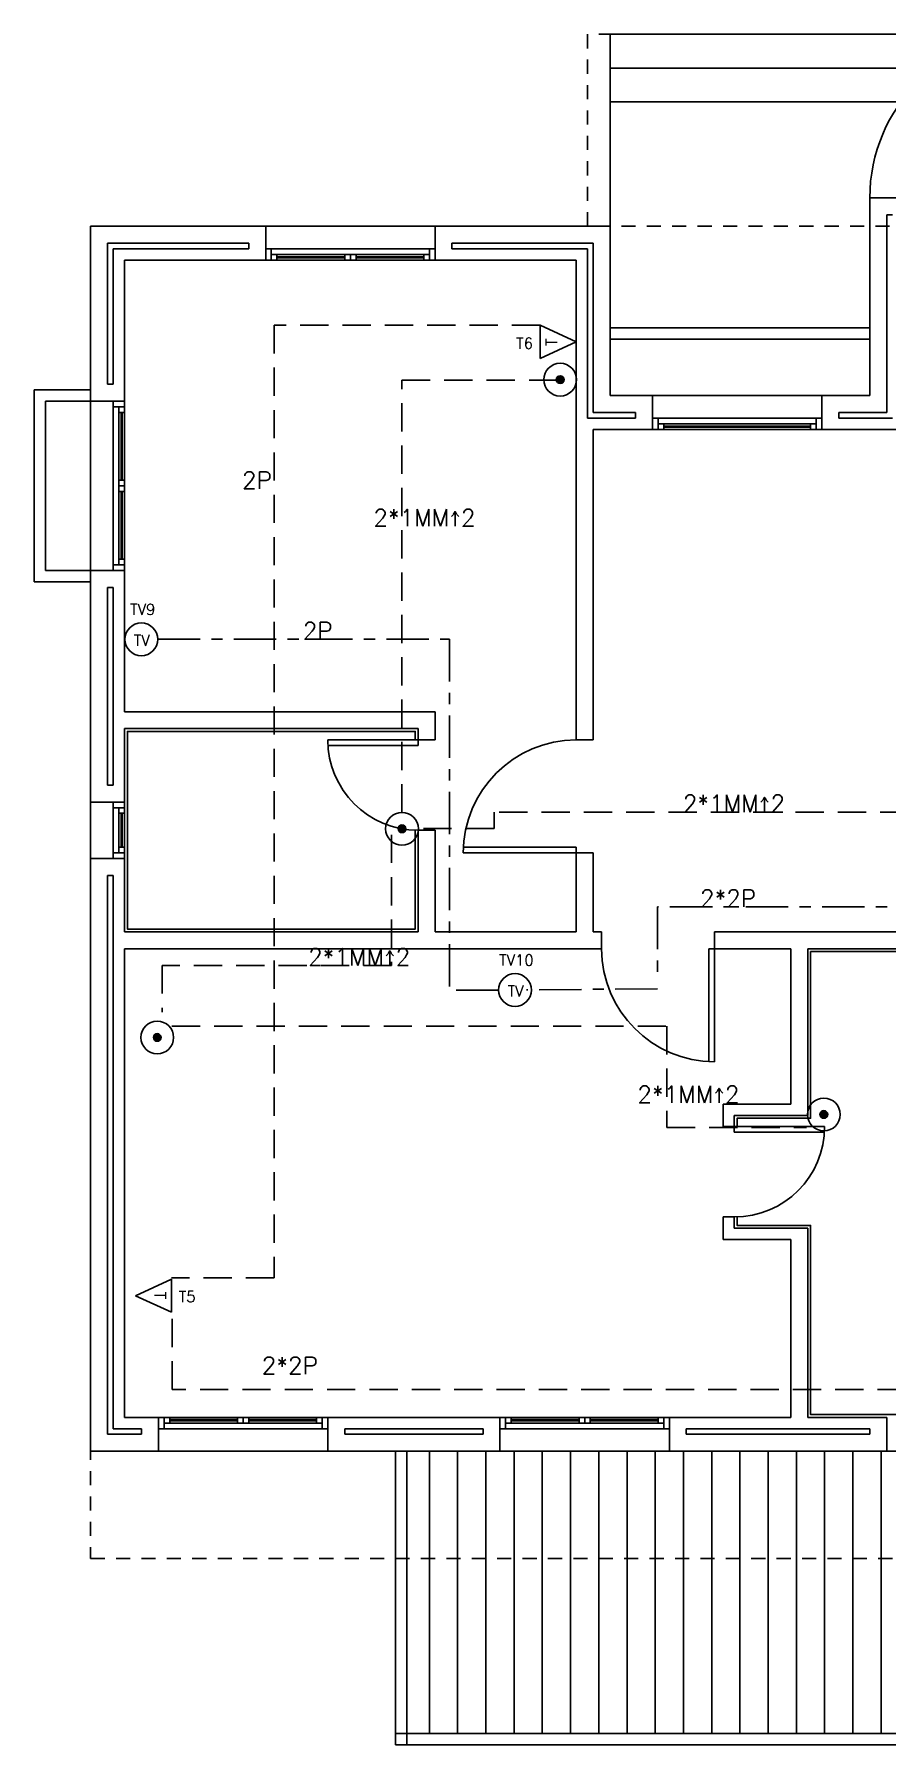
# Model space of a CAD drawing. Header units: millimetres. Extents: x -1167.6 to -1111.9, y 13007.9 to 13069.
# Drawn here: x -1152.81 to -1145.26, y 13053.82 to 13068.97 of the extents above; entities that cross this region are included whole.
import ezdxf
from ezdxf.enums import TextEntityAlignment as Align

# ---------------------------------------------------------------- set-up
doc = ezdxf.new("R2010")
doc.units = ezdxf.units.MM
doc.header["$LTSCALE"] = 0.5
for name, pattern in [('CENTER2', [1.125, 0.75, -0.125, 0.125, -0.125]), ('DASHED', [0.75, 0.5, -0.25]), ('HIDDEN', [0.375, 0.25, -0.125])]:
    doc.linetypes.add(name, pattern=pattern)
for name, color, linetype in [('1lowpower', 4, 'CONTINUOUS'), ('A-DOOR', 4, 'CONTINUOUS'), ('A-WALL', 7, 'CONTINUOUS'), ('A-WINDOW', 150, 'CONTINUOUS'), ('M-BALCONY', 6, 'CONTINUOUS'), ('M-ELEV-LOWER', 8, 'CONTINUOUS'), ('M-FB', 4, 'CONTINUOUS'), ('M-FINISHING', 251, 'CONTINUOUS'), ('M-outline-wall', 3, 'CONTINUOUS'), ('M-SANITARY', 1, 'CONTINUOUS'), ('M-TILING', 251, 'CONTINUOUS')]:
    doc.layers.add(name, color=color, linetype=linetype)
doc.layers.get('M-SANITARY').off()
doc.styles.get("Standard").update_dxf_attribs({"font": 'romans.shx', "width": 0.8})

# ---------------------------------------------------------------- blocks, each defined once
blk = doc.blocks.new('D1000')
at = {"layer": 'A-DOOR'}
for p, q in [((0, 0), (-1000, 0)), ((0, 50), (-999, 50)), ((0, 50), (0, 0))]:
    blk.add_line(p, q, dxfattribs=at)
blk.add_arc((0, 0), 1000, 90, 180, dxfattribs=at)
blk = doc.blocks.new('D800')
at = {"layer": 'A-DOOR'}
for p, q in [((0, 0), (0, 50)), ((0, 50), (798, 50)), ((0, 0), (0, 50)), ((0, 0), (800, 0))]:
    blk.add_line(p, q, dxfattribs=at)
blk.add_arc((0, 0), 800, 0, 90, dxfattribs=at)

msp = doc.modelspace()

# ---------------------------------------------------------------- linework, layer by layer
at = {"layer": '1lowpower', "linetype": 'DASHED'}
for p, q in [((-1148.331, 13066.388), (-1150.687, 13066.388)), ((-1150.687, 13066.388), (-1150.687, 13057.951)), ((-1149.555, 13062.074), (-1149.555, 13065.902)), ((-1149.555, 13065.902), (-1148.188, 13065.902)), ((-1143.569, 13062.077), (-1148.74, 13062.077)), ((-1148.74, 13062.077), (-1148.74, 13061.933)), ((-1148.74, 13061.933), (-1149.41, 13061.93)), ((-1149.647, 13061.876), (-1149.647, 13060.719)), ((-1149.647, 13060.719), (-1151.68, 13060.719)), ((-1151.68, 13060.719), (-1151.68, 13060.305)), ((-1151.592, 13060.181), (-1147.209, 13060.181)), ((-1147.209, 13060.181), (-1147.209, 13059.283)), ((-1147.209, 13059.283), (-1145.974, 13059.283)), ((-1150.687, 13057.951), (-1151.596, 13057.951)), ((-1151.59, 13056.964), (-1151.59, 13057.675)), ((-1143.593, 13056.964), (-1151.59, 13056.964))]:
    msp.add_line(p, q, dxfattribs=at)
at = {"layer": '1lowpower', "ltscale": 20}
for p, q in [((-1148.331, 13066.388), (-1148.012, 13066.241)), ((-1148.331, 13066.094), (-1148.331, 13066.388)), ((-1148.012, 13066.241), (-1148.331, 13066.094)), ((-1148.188, 13065.901), (-1148.148, 13065.941)), ((-1148.188, 13065.902), (-1148.149, 13065.941)), ((-1148.188, 13065.902), (-1148.149, 13065.941)), ((-1148.188, 13065.903), (-1148.15, 13065.941)), ((-1148.188, 13065.904), (-1148.151, 13065.941)), ((-1148.188, 13065.905), (-1148.152, 13065.941)), ((-1148.188, 13065.906), (-1148.153, 13065.941)), ((-1148.188, 13065.906), (-1148.153, 13065.941)), ((-1148.188, 13065.907), (-1148.154, 13065.941)), ((-1148.188, 13065.908), (-1148.155, 13065.941)), ((-1148.188, 13065.909), (-1148.156, 13065.941)), ((-1148.188, 13065.91), (-1148.157, 13065.941)), ((-1148.188, 13065.911), (-1148.158, 13065.941)), ((-1148.188, 13065.912), (-1148.159, 13065.941)), ((-1148.188, 13065.913), (-1148.16, 13065.941)), ((-1148.187, 13065.897), (-1148.144, 13065.94)), ((-1148.187, 13065.897), (-1148.145, 13065.94)), ((-1148.187, 13065.898), (-1148.145, 13065.94)), ((-1148.187, 13065.899), (-1148.146, 13065.94)), ((-1148.187, 13065.9), (-1148.147, 13065.94)), ((-1148.187, 13065.9), (-1148.147, 13065.94)), ((-1148.187, 13065.914), (-1148.161, 13065.94)), ((-1148.187, 13065.915), (-1148.162, 13065.94)), ((-1148.187, 13065.916), (-1148.163, 13065.94)), ((-1148.186, 13065.894), (-1148.141, 13065.939)), ((-1148.186, 13065.895), (-1148.142, 13065.939)), ((-1148.186, 13065.896), (-1148.143, 13065.939)), ((-1148.186, 13065.896), (-1148.143, 13065.939)), ((-1148.186, 13065.917), (-1148.165, 13065.939)), ((-1148.186, 13065.919), (-1148.166, 13065.939)), ((-1148.185, 13065.892), (-1148.139, 13065.938)), ((-1148.185, 13065.893), (-1148.14, 13065.938)), ((-1148.185, 13065.893), (-1148.14, 13065.938)), ((-1148.185, 13065.894), (-1148.141, 13065.938)), ((-1148.185, 13065.92), (-1148.167, 13065.938)), ((-1148.185, 13065.922), (-1148.169, 13065.938)), ((-1148.184, 13065.89), (-1148.137, 13065.937)), ((-1148.184, 13065.891), (-1148.138, 13065.937)), ((-1148.184, 13065.891), (-1148.138, 13065.937)), ((-1148.184, 13065.924), (-1148.171, 13065.937)), ((-1148.183, 13065.889), (-1148.136, 13065.936)), ((-1148.183, 13065.889), (-1148.136, 13065.936)), ((-1148.183, 13065.89), (-1148.137, 13065.936)), ((-1148.182, 13065.887), (-1148.134, 13065.935)), ((-1148.182, 13065.888), (-1148.135, 13065.935)), ((-1148.182, 13065.888), (-1148.135, 13065.935)), ((-1148.182, 13065.926), (-1148.173, 13065.935)), ((-1148.181, 13065.886), (-1148.133, 13065.934)), ((-1148.181, 13065.886), (-1148.133, 13065.934)), ((-1148.181, 13065.887), (-1148.134, 13065.934)), ((-1148.18, 13065.885), (-1148.132, 13065.933)), ((-1148.18, 13065.885), (-1148.132, 13065.933)), ((-1148.18, 13065.929), (-1148.176, 13065.933)), ((-1148.179, 13065.883), (-1148.13, 13065.932)), ((-1148.179, 13065.884), (-1148.131, 13065.932)), ((-1148.179, 13065.884), (-1148.131, 13065.932)), ((-1148.178, 13065.882), (-1148.13, 13065.931)), ((-1148.178, 13065.883), (-1148.13, 13065.931)), ((-1148.177, 13065.882), (-1148.129, 13065.93)), ((-1148.177, 13065.882), (-1148.129, 13065.93)), ((-1148.177, 13065.881), (-1148.128, 13065.929)), ((-1148.176, 13065.88), (-1148.127, 13065.929)), ((-1148.176, 13065.881), (-1148.128, 13065.929)), ((-1148.175, 13065.88), (-1148.127, 13065.928)), ((-1148.175, 13065.88), (-1148.127, 13065.928)), ((-1148.174, 13065.879), (-1148.126, 13065.927)), ((-1148.174, 13065.879), (-1148.126, 13065.927)), ((-1148.173, 13065.878), (-1148.125, 13065.926)), ((-1148.173, 13065.879), (-1148.126, 13065.926)), ((-1148.172, 13065.878), (-1148.125, 13065.925)), ((-1148.172, 13065.878), (-1148.125, 13065.925)), ((-1148.171, 13065.877), (-1148.124, 13065.924)), ((-1148.17, 13065.877), (-1148.124, 13065.923)), ((-1148.17, 13065.877), (-1148.124, 13065.923)), ((-1148.169, 13065.876), (-1148.123, 13065.922)), ((-1148.169, 13065.876), (-1148.123, 13065.922)), ((-1148.168, 13065.876), (-1148.123, 13065.921)), ((-1148.168, 13065.876), (-1148.123, 13065.921)), ((-1148.167, 13065.875), (-1148.122, 13065.92)), ((-1148.166, 13065.875), (-1148.122, 13065.919)), ((-1148.166, 13065.875), (-1148.122, 13065.919)), ((-1148.165, 13065.874), (-1148.121, 13065.918)), ((-1148.165, 13065.875), (-1148.122, 13065.918)), ((-1148.164, 13065.874), (-1148.121, 13065.917)), ((-1148.163, 13065.874), (-1148.121, 13065.916)), ((-1148.163, 13065.874), (-1148.121, 13065.916)), ((-1148.162, 13065.874), (-1148.121, 13065.915)), ((-1148.161, 13065.874), (-1148.121, 13065.914)), ((-1148.16, 13065.873), (-1148.12, 13065.913)), ((-1148.16, 13065.873), (-1148.12, 13065.913)), ((-1148.159, 13065.873), (-1148.12, 13065.912)), ((-1148.158, 13065.873), (-1148.12, 13065.911)), ((-1148.158, 13065.873), (-1148.12, 13065.91)), ((-1148.157, 13065.873), (-1148.12, 13065.91)), ((-1148.156, 13065.873), (-1148.12, 13065.909)), ((-1148.155, 13065.873), (-1148.12, 13065.908)), ((-1148.154, 13065.873), (-1148.12, 13065.907)), ((-1148.153, 13065.873), (-1148.12, 13065.906)), ((-1148.153, 13065.873), (-1148.12, 13065.906)), ((-1148.152, 13065.873), (-1148.12, 13065.905)), ((-1148.151, 13065.873), (-1148.12, 13065.904)), ((-1148.15, 13065.873), (-1148.12, 13065.903)), ((-1148.149, 13065.873), (-1148.12, 13065.902)), ((-1148.148, 13065.873), (-1148.12, 13065.901)), ((-1148.147, 13065.873), (-1148.121, 13065.9)), ((-1148.146, 13065.874), (-1148.121, 13065.899)), ((-1148.144, 13065.874), (-1148.121, 13065.897)), ((-1148.143, 13065.874), (-1148.121, 13065.896)), ((-1148.142, 13065.875), (-1148.122, 13065.895)), ((-1148.14, 13065.876), (-1148.123, 13065.893)), ((-1148.139, 13065.876), (-1148.123, 13065.892)), ((-1148.137, 13065.877), (-1148.124, 13065.89)), ((-1148.135, 13065.879), (-1148.126, 13065.888)), ((-1148.13, 13065.882), (-1148.129, 13065.883)), ((-1149.589, 13061.925), (-1149.551, 13061.963)), ((-1149.589, 13061.926), (-1149.552, 13061.963)), ((-1149.589, 13061.927), (-1149.552, 13061.963)), ((-1149.589, 13061.928), (-1149.553, 13061.963)), ((-1149.589, 13061.929), (-1149.554, 13061.963)), ((-1149.589, 13061.93), (-1149.555, 13061.963)), ((-1149.589, 13061.93), (-1149.556, 13061.963)), ((-1149.589, 13061.931), (-1149.557, 13061.963)), ((-1149.589, 13061.932), (-1149.558, 13061.963)), ((-1149.588, 13061.922), (-1149.547, 13061.963)), ((-1149.588, 13061.923), (-1149.548, 13061.963)), ((-1149.588, 13061.923), (-1149.549, 13061.963)), ((-1149.588, 13061.924), (-1149.549, 13061.963)), ((-1149.588, 13061.925), (-1149.55, 13061.963)), ((-1149.588, 13061.933), (-1149.559, 13061.963)), ((-1149.588, 13061.934), (-1149.56, 13061.963)), ((-1149.588, 13061.935), (-1149.561, 13061.963)), ((-1149.588, 13061.936), (-1149.562, 13061.963)), ((-1149.588, 13061.92), (-1149.546, 13061.962)), ((-1149.588, 13061.921), (-1149.547, 13061.962)), ((-1149.588, 13061.937), (-1149.563, 13061.962)), ((-1149.587, 13061.918), (-1149.544, 13061.962)), ((-1149.587, 13061.919), (-1149.545, 13061.962)), ((-1149.587, 13061.92), (-1149.545, 13061.962)), ((-1149.587, 13061.939), (-1149.564, 13061.962)), ((-1149.587, 13061.94), (-1149.565, 13061.962)), ((-1149.587, 13061.917), (-1149.543, 13061.961)), ((-1149.587, 13061.918), (-1149.543, 13061.961)), ((-1149.587, 13061.941), (-1149.566, 13061.961)), ((-1149.586, 13061.916), (-1149.541, 13061.961)), ((-1149.586, 13061.917), (-1149.542, 13061.961)), ((-1149.586, 13061.943), (-1149.568, 13061.961)), ((-1149.586, 13061.915), (-1149.54, 13061.96)), ((-1149.586, 13061.915), (-1149.541, 13061.96)), ((-1149.585, 13061.914), (-1149.539, 13061.96)), ((-1149.585, 13061.914), (-1149.54, 13061.96)), ((-1149.585, 13061.944), (-1149.569, 13061.96)), ((-1149.585, 13061.913), (-1149.538, 13061.959)), ((-1149.584, 13061.912), (-1149.537, 13061.959)), ((-1149.584, 13061.913), (-1149.538, 13061.959)), ((-1149.584, 13061.946), (-1149.571, 13061.959)), ((-1149.584, 13061.911), (-1149.537, 13061.958)), ((-1149.583, 13061.91), (-1149.536, 13061.958)), ((-1149.583, 13061.911), (-1149.536, 13061.958)), ((-1149.583, 13061.948), (-1149.573, 13061.958)), ((-1149.583, 13061.91), (-1149.535, 13061.957)), ((-1149.582, 13061.909), (-1149.534, 13061.957)), ((-1149.582, 13061.909), (-1149.535, 13061.957)), ((-1149.582, 13061.908), (-1149.534, 13061.956)), ((-1149.581, 13061.907), (-1149.533, 13061.956)), ((-1149.581, 13061.908), (-1149.533, 13061.956)), ((-1149.581, 13061.907), (-1149.532, 13061.955)), ((-1149.58, 13061.907), (-1149.532, 13061.955)), ((-1149.58, 13061.952), (-1149.577, 13061.955)), ((-1149.58, 13061.906), (-1149.531, 13061.954)), ((-1149.579, 13061.905), (-1149.531, 13061.954)), ((-1149.579, 13061.906), (-1149.531, 13061.954)), ((-1149.578, 13061.904), (-1149.53, 13061.953)), ((-1149.578, 13061.905), (-1149.53, 13061.953)), ((-1149.578, 13061.904), (-1149.529, 13061.952)), ((-1149.577, 13061.904), (-1149.529, 13061.952)), ((-1149.577, 13061.903), (-1149.529, 13061.951)), ((-1149.576, 13061.903), (-1149.528, 13061.951)), ((-1149.576, 13061.902), (-1149.528, 13061.95)), ((-1149.575, 13061.902), (-1149.527, 13061.95)), ((-1149.575, 13061.902), (-1149.527, 13061.949)), ((-1149.574, 13061.901), (-1149.527, 13061.949)), ((-1149.574, 13061.901), (-1149.526, 13061.948)), ((-1149.573, 13061.901), (-1149.526, 13061.948)), ((-1149.573, 13061.9), (-1149.526, 13061.947)), ((-1149.572, 13061.9), (-1149.525, 13061.947)), ((-1149.572, 13061.9), (-1149.525, 13061.946)), ((-1149.571, 13061.899), (-1149.525, 13061.946)), ((-1149.571, 13061.899), (-1149.524, 13061.945)), ((-1149.57, 13061.899), (-1149.524, 13061.945)), ((-1149.569, 13061.898), (-1149.524, 13061.944)), ((-1149.569, 13061.898), (-1149.524, 13061.943)), ((-1149.568, 13061.898), (-1149.523, 13061.943)), ((-1149.568, 13061.898), (-1149.523, 13061.942)), ((-1149.567, 13061.897), (-1149.523, 13061.942)), ((-1149.566, 13061.897), (-1149.523, 13061.941)), ((-1149.566, 13061.897), (-1149.522, 13061.94)), ((-1149.565, 13061.897), (-1149.522, 13061.94)), ((-1149.565, 13061.896), (-1149.522, 13061.939)), ((-1149.564, 13061.896), (-1149.522, 13061.938)), ((-1149.563, 13061.896), (-1149.522, 13061.938)), ((-1149.563, 13061.896), (-1149.521, 13061.937)), ((-1149.562, 13061.896), (-1149.521, 13061.936)), ((-1149.561, 13061.896), (-1149.521, 13061.936)), ((-1149.56, 13061.895), (-1149.521, 13061.935)), ((-1149.56, 13061.895), (-1149.521, 13061.934)), ((-1149.559, 13061.895), (-1149.521, 13061.934)), ((-1149.558, 13061.895), (-1149.521, 13061.933)), ((-1149.557, 13061.895), (-1149.521, 13061.932)), ((-1149.557, 13061.895), (-1149.52, 13061.931)), ((-1149.556, 13061.895), (-1149.52, 13061.93)), ((-1149.555, 13061.895), (-1149.52, 13061.93)), ((-1149.554, 13061.895), (-1149.52, 13061.929)), ((-1149.553, 13061.895), (-1149.52, 13061.928)), ((-1149.552, 13061.895), (-1149.52, 13061.927)), ((-1149.551, 13061.895), (-1149.521, 13061.926)), ((-1149.55, 13061.895), (-1149.521, 13061.925)), ((-1149.549, 13061.895), (-1149.521, 13061.924)), ((-1149.548, 13061.896), (-1149.521, 13061.923)), ((-1149.547, 13061.896), (-1149.521, 13061.922)), ((-1149.546, 13061.896), (-1149.521, 13061.921)), ((-1149.545, 13061.896), (-1149.522, 13061.92)), ((-1149.544, 13061.897), (-1149.522, 13061.918)), ((-1149.542, 13061.897), (-1149.523, 13061.917)), ((-1149.541, 13061.898), (-1149.523, 13061.916)), ((-1149.539, 13061.899), (-1149.524, 13061.914)), ((-1149.538, 13061.899), (-1149.525, 13061.912)), ((-1149.535, 13061.901), (-1149.526, 13061.91)), ((-1149.531, 13061.904), (-1149.53, 13061.906)), ((-1151.756, 13060.077), (-1151.718, 13060.115)), ((-1151.756, 13060.078), (-1151.719, 13060.115)), ((-1151.756, 13060.078), (-1151.72, 13060.115)), ((-1151.756, 13060.079), (-1151.72, 13060.115)), ((-1151.756, 13060.08), (-1151.721, 13060.115)), ((-1151.756, 13060.081), (-1151.722, 13060.115)), ((-1151.756, 13060.082), (-1151.723, 13060.115)), ((-1151.756, 13060.083), (-1151.724, 13060.115)), ((-1151.756, 13060.084), (-1151.725, 13060.115)), ((-1151.756, 13060.076), (-1151.717, 13060.114)), ((-1151.756, 13060.085), (-1151.726, 13060.114)), ((-1151.755, 13060.072), (-1151.713, 13060.114)), ((-1151.755, 13060.072), (-1151.714, 13060.114)), ((-1151.755, 13060.073), (-1151.714, 13060.114)), ((-1151.755, 13060.074), (-1151.715, 13060.114)), ((-1151.755, 13060.075), (-1151.716, 13060.114)), ((-1151.755, 13060.075), (-1151.716, 13060.114)), ((-1151.755, 13060.086), (-1151.727, 13060.114)), ((-1151.755, 13060.087), (-1151.728, 13060.114)), ((-1151.755, 13060.088), (-1151.729, 13060.114)), ((-1151.755, 13060.089), (-1151.73, 13060.114)), ((-1151.755, 13060.071), (-1151.712, 13060.113)), ((-1151.755, 13060.09), (-1151.731, 13060.113)), ((-1151.754, 13060.069), (-1151.71, 13060.113)), ((-1151.754, 13060.069), (-1151.71, 13060.113)), ((-1151.754, 13060.07), (-1151.711, 13060.113)), ((-1151.754, 13060.07), (-1151.712, 13060.113)), ((-1151.754, 13060.091), (-1151.732, 13060.113)), ((-1151.754, 13060.092), (-1151.734, 13060.113)), ((-1151.753, 13060.066), (-1151.707, 13060.112)), ((-1151.753, 13060.067), (-1151.708, 13060.112)), ((-1151.753, 13060.067), (-1151.708, 13060.112)), ((-1151.753, 13060.068), (-1151.709, 13060.112)), ((-1151.753, 13060.094), (-1151.735, 13060.112)), ((-1151.752, 13060.064), (-1151.706, 13060.111)), ((-1151.752, 13060.065), (-1151.706, 13060.111)), ((-1151.752, 13060.066), (-1151.707, 13060.111)), ((-1151.752, 13060.095), (-1151.737, 13060.111)), ((-1151.752, 13060.064), (-1151.705, 13060.11)), ((-1151.751, 13060.063), (-1151.704, 13060.11)), ((-1151.751, 13060.063), (-1151.704, 13060.11)), ((-1151.751, 13060.097), (-1151.738, 13060.11)), ((-1151.751, 13060.062), (-1151.703, 13060.109)), ((-1151.75, 13060.061), (-1151.702, 13060.109)), ((-1151.75, 13060.062), (-1151.703, 13060.109)), ((-1151.75, 13060.099), (-1151.741, 13060.109)), ((-1151.75, 13060.061), (-1151.702, 13060.108)), ((-1151.749, 13060.06), (-1151.701, 13060.108)), ((-1151.749, 13060.06), (-1151.701, 13060.108)), ((-1151.748, 13060.058), (-1151.699, 13060.107)), ((-1151.748, 13060.059), (-1151.7, 13060.107)), ((-1151.748, 13060.059), (-1151.7, 13060.107)), ((-1151.747, 13060.057), (-1151.699, 13060.106)), ((-1151.747, 13060.058), (-1151.699, 13060.106)), ((-1151.747, 13060.103), (-1151.744, 13060.106)), ((-1151.746, 13060.057), (-1151.698, 13060.105)), ((-1151.746, 13060.057), (-1151.698, 13060.105)), ((-1151.746, 13060.056), (-1151.697, 13060.104)), ((-1151.745, 13060.055), (-1151.696, 13060.104)), ((-1151.745, 13060.056), (-1151.697, 13060.104)), ((-1151.744, 13060.055), (-1151.696, 13060.103)), ((-1151.744, 13060.055), (-1151.696, 13060.103)), ((-1151.743, 13060.054), (-1151.695, 13060.102)), ((-1151.743, 13060.054), (-1151.695, 13060.102)), ((-1151.742, 13060.053), (-1151.694, 13060.101)), ((-1151.742, 13060.053), (-1151.695, 13060.101)), ((-1151.741, 13060.052), (-1151.693, 13060.1)), ((-1151.741, 13060.053), (-1151.694, 13060.1)), ((-1151.74, 13060.052), (-1151.693, 13060.099)), ((-1151.74, 13060.052), (-1151.693, 13060.099)), ((-1151.739, 13060.051), (-1151.692, 13060.098)), ((-1151.739, 13060.051), (-1151.692, 13060.098)), ((-1151.738, 13060.05), (-1151.691, 13060.097)), ((-1151.738, 13060.051), (-1151.692, 13060.097)), ((-1151.737, 13060.05), (-1151.691, 13060.096)), ((-1151.737, 13060.05), (-1151.691, 13060.095)), ((-1151.736, 13060.05), (-1151.691, 13060.095)), ((-1151.735, 13060.049), (-1151.69, 13060.094)), ((-1151.735, 13060.049), (-1151.69, 13060.094)), ((-1151.734, 13060.049), (-1151.69, 13060.093)), ((-1151.734, 13060.049), (-1151.69, 13060.092)), ((-1151.733, 13060.048), (-1151.689, 13060.092)), ((-1151.732, 13060.048), (-1151.689, 13060.091)), ((-1151.732, 13060.048), (-1151.689, 13060.091)), ((-1151.731, 13060.048), (-1151.689, 13060.09)), ((-1151.73, 13060.047), (-1151.688, 13060.089)), ((-1151.73, 13060.047), (-1151.689, 13060.089)), ((-1151.729, 13060.047), (-1151.688, 13060.088)), ((-1151.728, 13060.047), (-1151.688, 13060.087)), ((-1151.728, 13060.047), (-1151.688, 13060.086)), ((-1151.727, 13060.047), (-1151.688, 13060.086)), ((-1151.726, 13060.047), (-1151.688, 13060.085)), ((-1151.725, 13060.047), (-1151.688, 13060.084)), ((-1151.724, 13060.046), (-1151.688, 13060.083)), ((-1151.724, 13060.046), (-1151.688, 13060.083)), ((-1151.723, 13060.046), (-1151.688, 13060.082)), ((-1151.722, 13060.046), (-1151.688, 13060.081)), ((-1151.721, 13060.046), (-1151.688, 13060.08)), ((-1151.72, 13060.046), (-1151.688, 13060.079)), ((-1151.719, 13060.046), (-1151.688, 13060.078)), ((-1151.718, 13060.047), (-1151.688, 13060.077)), ((-1151.718, 13060.047), (-1151.688, 13060.076)), ((-1151.717, 13060.047), (-1151.688, 13060.075)), ((-1151.716, 13060.047), (-1151.688, 13060.074)), ((-1151.714, 13060.047), (-1151.688, 13060.073)), ((-1151.713, 13060.047), (-1151.689, 13060.072)), ((-1151.712, 13060.048), (-1151.689, 13060.071)), ((-1151.711, 13060.048), (-1151.689, 13060.07)), ((-1151.71, 13060.049), (-1151.69, 13060.068)), ((-1151.708, 13060.049), (-1151.69, 13060.067)), ((-1151.707, 13060.05), (-1151.691, 13060.065)), ((-1151.705, 13060.051), (-1151.692, 13060.064)), ((-1151.702, 13060.052), (-1151.693, 13060.061)), ((-1151.698, 13060.056), (-1151.697, 13060.057)), ((-1145.853, 13059.398), (-1145.818, 13059.434)), ((-1145.853, 13059.399), (-1145.819, 13059.434)), ((-1145.853, 13059.4), (-1145.819, 13059.434)), ((-1145.853, 13059.401), (-1145.82, 13059.434)), ((-1145.853, 13059.393), (-1145.812, 13059.433)), ((-1145.853, 13059.393), (-1145.813, 13059.433)), ((-1145.853, 13059.394), (-1145.814, 13059.433)), ((-1145.853, 13059.395), (-1145.815, 13059.433)), ((-1145.853, 13059.396), (-1145.815, 13059.433)), ((-1145.853, 13059.396), (-1145.816, 13059.433)), ((-1145.853, 13059.397), (-1145.817, 13059.433)), ((-1145.853, 13059.402), (-1145.821, 13059.433)), ((-1145.853, 13059.402), (-1145.822, 13059.433)), ((-1145.853, 13059.403), (-1145.823, 13059.433)), ((-1145.853, 13059.404), (-1145.824, 13059.433)), ((-1145.853, 13059.405), (-1145.825, 13059.433)), ((-1145.852, 13059.391), (-1145.811, 13059.433)), ((-1145.852, 13059.392), (-1145.812, 13059.433)), ((-1145.852, 13059.406), (-1145.826, 13059.433)), ((-1145.852, 13059.408), (-1145.827, 13059.433)), ((-1145.852, 13059.389), (-1145.809, 13059.432)), ((-1145.852, 13059.39), (-1145.81, 13059.432)), ((-1145.852, 13059.391), (-1145.81, 13059.432)), ((-1145.852, 13059.409), (-1145.828, 13059.432)), ((-1145.851, 13059.388), (-1145.808, 13059.432)), ((-1145.851, 13059.389), (-1145.808, 13059.432)), ((-1145.851, 13059.41), (-1145.83, 13059.432)), ((-1145.851, 13059.386), (-1145.806, 13059.431)), ((-1145.851, 13059.387), (-1145.806, 13059.431)), ((-1145.851, 13059.387), (-1145.807, 13059.431)), ((-1145.851, 13059.411), (-1145.831, 13059.431)), ((-1145.85, 13059.386), (-1145.805, 13059.431)), ((-1145.85, 13059.413), (-1145.832, 13059.431)), ((-1145.85, 13059.384), (-1145.804, 13059.43)), ((-1145.85, 13059.385), (-1145.805, 13059.43)), ((-1145.85, 13059.414), (-1145.834, 13059.43)), ((-1145.849, 13059.383), (-1145.803, 13059.43)), ((-1145.849, 13059.384), (-1145.803, 13059.43)), ((-1145.849, 13059.382), (-1145.802, 13059.429)), ((-1145.849, 13059.383), (-1145.802, 13059.429)), ((-1145.849, 13059.416), (-1145.836, 13059.429)), ((-1145.848, 13059.382), (-1145.801, 13059.429)), ((-1145.848, 13059.381), (-1145.8, 13059.428)), ((-1145.848, 13059.381), (-1145.801, 13059.428)), ((-1145.847, 13059.38), (-1145.8, 13059.428)), ((-1145.847, 13059.418), (-1145.838, 13059.428)), ((-1145.847, 13059.379), (-1145.799, 13059.427)), ((-1145.847, 13059.38), (-1145.799, 13059.427)), ((-1145.846, 13059.378), (-1145.798, 13059.426)), ((-1145.846, 13059.379), (-1145.798, 13059.426)), ((-1145.845, 13059.378), (-1145.797, 13059.426)), ((-1145.845, 13059.377), (-1145.796, 13059.425)), ((-1145.845, 13059.377), (-1145.797, 13059.425)), ((-1145.845, 13059.422), (-1145.842, 13059.425)), ((-1145.844, 13059.376), (-1145.796, 13059.425)), ((-1145.844, 13059.376), (-1145.795, 13059.424)), ((-1145.843, 13059.375), (-1145.795, 13059.424)), ((-1145.843, 13059.375), (-1145.795, 13059.423)), ((-1145.842, 13059.375), (-1145.794, 13059.423)), ((-1145.842, 13059.374), (-1145.793, 13059.422)), ((-1145.842, 13059.374), (-1145.794, 13059.422)), ((-1145.841, 13059.373), (-1145.793, 13059.421)), ((-1145.841, 13059.373), (-1145.793, 13059.421)), ((-1145.84, 13059.373), (-1145.792, 13059.421)), ((-1145.84, 13059.372), (-1145.792, 13059.42)), ((-1145.839, 13059.372), (-1145.791, 13059.42)), ((-1145.839, 13059.371), (-1145.791, 13059.419)), ((-1145.838, 13059.371), (-1145.791, 13059.419)), ((-1145.838, 13059.371), (-1145.79, 13059.418)), ((-1145.837, 13059.37), (-1145.79, 13059.418)), ((-1145.837, 13059.37), (-1145.79, 13059.417)), ((-1145.836, 13059.369), (-1145.789, 13059.416)), ((-1145.836, 13059.37), (-1145.789, 13059.416)), ((-1145.835, 13059.369), (-1145.789, 13059.415)), ((-1145.834, 13059.369), (-1145.789, 13059.415)), ((-1145.834, 13059.369), (-1145.788, 13059.414)), ((-1145.833, 13059.368), (-1145.788, 13059.414)), ((-1145.833, 13059.368), (-1145.788, 13059.413)), ((-1145.832, 13059.368), (-1145.787, 13059.412)), ((-1145.832, 13059.368), (-1145.787, 13059.412)), ((-1145.831, 13059.367), (-1145.787, 13059.411)), ((-1145.83, 13059.367), (-1145.787, 13059.411)), ((-1145.83, 13059.367), (-1145.787, 13059.41)), ((-1145.829, 13059.367), (-1145.786, 13059.409)), ((-1145.828, 13059.366), (-1145.786, 13059.409)), ((-1145.828, 13059.366), (-1145.786, 13059.408)), ((-1145.827, 13059.366), (-1145.786, 13059.407)), ((-1145.826, 13059.366), (-1145.786, 13059.407)), ((-1145.826, 13059.366), (-1145.785, 13059.406)), ((-1145.825, 13059.366), (-1145.785, 13059.405)), ((-1145.824, 13059.366), (-1145.785, 13059.404)), ((-1145.823, 13059.365), (-1145.785, 13059.404)), ((-1145.823, 13059.365), (-1145.785, 13059.403)), ((-1145.822, 13059.365), (-1145.785, 13059.402)), ((-1145.821, 13059.365), (-1145.785, 13059.401)), ((-1145.82, 13059.365), (-1145.785, 13059.401)), ((-1145.819, 13059.365), (-1145.785, 13059.4)), ((-1145.819, 13059.365), (-1145.785, 13059.399)), ((-1145.818, 13059.365), (-1145.785, 13059.398)), ((-1145.817, 13059.365), (-1145.785, 13059.397)), ((-1145.816, 13059.365), (-1145.785, 13059.396)), ((-1145.815, 13059.365), (-1145.785, 13059.395)), ((-1145.814, 13059.366), (-1145.785, 13059.394)), ((-1145.813, 13059.366), (-1145.785, 13059.393)), ((-1145.812, 13059.366), (-1145.786, 13059.392)), ((-1145.811, 13059.366), (-1145.786, 13059.391)), ((-1145.809, 13059.367), (-1145.786, 13059.39)), ((-1145.808, 13059.367), (-1145.787, 13059.389)), ((-1145.807, 13059.367), (-1145.787, 13059.387)), ((-1145.805, 13059.368), (-1145.788, 13059.386)), ((-1145.804, 13059.369), (-1145.788, 13059.384)), ((-1145.802, 13059.37), (-1145.789, 13059.382)), ((-1145.8, 13059.371), (-1145.791, 13059.38)), ((-1145.795, 13059.375), (-1145.794, 13059.376)), ((-1151.915, 13057.794), (-1151.596, 13057.941)), ((-1151.596, 13057.647), (-1151.915, 13057.794)), ((-1151.596, 13057.941), (-1151.596, 13057.647))]:
    msp.add_line(p, q, dxfattribs=at)
at = {"layer": '1lowpower', "linetype": 'CENTER2'}
for p, q in [((-1151.718, 13063.607), (-1149.135, 13063.607)), ((-1149.135, 13063.607), (-1149.135, 13060.501)), ((-1144.784, 13061.238), (-1147.291, 13061.238)), ((-1147.291, 13061.238), (-1147.291, 13060.593)), ((-1148.699, 13060.501), (-1149.135, 13060.501)), ((-1147.291, 13060.513), (-1148.451, 13060.502))]:
    msp.add_line(p, q, dxfattribs=at)
at = {"layer": '1lowpower', "ltscale": 20}
for centre, radius in [((-1148.154, 13065.907), 0.145), ((-1148.154, 13065.907), 0.0342), ((-1151.863, 13063.607), 0.145), ((-1149.555, 13061.929), 0.145), ((-1149.555, 13061.929), 0.0342), ((-1148.554, 13060.501), 0.145), ((-1151.722, 13060.081), 0.145), ((-1151.722, 13060.081), 0.0342), ((-1145.819, 13059.399), 0.145), ((-1145.819, 13059.399), 0.0342)]:
    msp.add_circle(centre, radius, dxfattribs=at)
at = {"layer": 'A-WALL'}
for p, q in [((-1145.412, 13067.516), (-1145.412, 13065.766)), ((-1145.412, 13067.516), (-1145.112, 13067.516)), ((-1145.262, 13067.366), (-1145.262, 13065.616)), ((-1145.262, 13067.366), (-1145.212, 13067.366)), ((-1150.762, 13067.266), (-1152.312, 13067.266)), ((-1152.312, 13067.266), (-1152.312, 13065.716)), ((-1150.762, 13067.266), (-1150.762, 13066.966)), ((-1147.712, 13067.266), (-1149.262, 13067.266)), ((-1149.262, 13067.266), (-1149.262, 13066.966)), ((-1147.712, 13067.266), (-1147.712, 13065.766)), ((-1150.912, 13067.116), (-1152.162, 13067.116)), ((-1152.162, 13067.116), (-1152.162, 13065.866)), ((-1150.912, 13067.066), (-1152.112, 13067.066)), ((-1152.112, 13067.066), (-1152.112, 13065.866)), ((-1150.912, 13067.116), (-1150.912, 13067.066)), ((-1147.862, 13067.116), (-1149.112, 13067.116)), ((-1149.112, 13067.116), (-1149.112, 13067.066)), ((-1147.912, 13067.066), (-1149.112, 13067.066)), ((-1147.912, 13067.066), (-1147.912, 13065.566)), ((-1147.862, 13067.116), (-1147.862, 13065.616)), ((-1150.762, 13066.966), (-1152.012, 13066.966)), ((-1152.012, 13066.966), (-1152.012, 13065.716)), ((-1148.012, 13066.966), (-1149.262, 13066.966)), ((-1148.012, 13066.966), (-1148.012, 13062.716)), ((-1152.112, 13065.866), (-1152.162, 13065.866)), ((-1152.012, 13065.716), (-1152.312, 13065.716)), ((-1147.337, 13065.766), (-1147.712, 13065.766)), ((-1147.337, 13065.766), (-1147.337, 13065.466)), ((-1145.412, 13065.766), (-1145.837, 13065.766)), ((-1145.837, 13065.766), (-1145.837, 13065.466)), ((-1147.487, 13065.566), (-1147.912, 13065.566)), ((-1147.487, 13065.616), (-1147.862, 13065.616)), ((-1147.487, 13065.616), (-1147.487, 13065.566)), ((-1145.262, 13065.616), (-1145.687, 13065.616)), ((-1145.687, 13065.616), (-1145.687, 13065.566)), ((-1145.212, 13065.566), (-1145.687, 13065.566)), ((-1147.862, 13065.466), (-1147.862, 13062.716)), ((-1147.337, 13065.466), (-1147.862, 13065.466)), ((-1145.112, 13065.466), (-1145.837, 13065.466)), ((-1152.012, 13064.216), (-1152.312, 13064.216)), ((-1152.312, 13064.216), (-1152.312, 13062.166)), ((-1152.012, 13064.216), (-1152.012, 13062.966)), ((-1152.112, 13064.066), (-1152.162, 13064.066)), ((-1152.162, 13064.066), (-1152.162, 13062.316)), ((-1152.112, 13064.066), (-1152.112, 13062.316)), ((-1152.012, 13062.966), (-1149.262, 13062.966)), ((-1149.262, 13062.966), (-1149.262, 13062.716)), ((-1152.012, 13062.816), (-1152.012, 13062.166)), ((-1152.012, 13062.816), (-1149.412, 13062.816)), ((-1149.412, 13062.816), (-1149.412, 13062.716)), ((-1149.412, 13062.716), (-1149.262, 13062.716)), ((-1147.862, 13062.716), (-1148.012, 13062.716)), ((-1152.112, 13062.316), (-1152.162, 13062.316)), ((-1152.012, 13062.166), (-1152.312, 13062.166)), ((-1149.412, 13061.916), (-1149.412, 13061.016)), ((-1149.412, 13061.916), (-1149.262, 13061.916)), ((-1149.262, 13061.916), (-1149.262, 13061.016)), ((-1152.312, 13056.416), (-1152.312, 13061.666)), ((-1152.012, 13061.666), (-1152.312, 13061.666)), ((-1152.012, 13061.666), (-1152.012, 13061.016)), ((-1148.012, 13061.716), (-1148.012, 13061.016)), ((-1147.862, 13061.716), (-1148.012, 13061.716)), ((-1147.862, 13061.716), (-1147.862, 13061.016)), ((-1152.162, 13056.566), (-1152.162, 13061.516)), ((-1152.112, 13061.516), (-1152.162, 13061.516)), ((-1152.112, 13056.616), (-1152.112, 13061.516)), ((-1149.412, 13061.016), (-1152.012, 13061.016)), ((-1148.012, 13061.016), (-1149.262, 13061.016)), ((-1147.787, 13061.016), (-1147.862, 13061.016)), ((-1147.787, 13060.866), (-1147.787, 13061.016)), ((-1146.787, 13060.866), (-1146.787, 13061.016)), ((-1143.862, 13061.016), (-1146.787, 13061.016)), ((-1152.012, 13056.716), (-1152.012, 13060.866)), ((-1147.787, 13060.866), (-1152.012, 13060.866)), ((-1146.112, 13060.866), (-1146.787, 13060.866)), ((-1146.112, 13059.491), (-1146.112, 13060.866)), ((-1145.962, 13059.391), (-1145.962, 13060.866)), ((-1144.062, 13060.866), (-1145.962, 13060.866)), ((-1146.112, 13059.491), (-1146.712, 13059.491)), ((-1146.712, 13059.291), (-1146.712, 13059.491)), ((-1145.962, 13059.391), (-1146.612, 13059.391)), ((-1146.612, 13059.291), (-1146.612, 13059.391)), ((-1146.612, 13059.291), (-1146.712, 13059.291)), ((-1146.712, 13058.291), (-1146.712, 13058.491)), ((-1146.612, 13058.491), (-1146.712, 13058.491)), ((-1146.612, 13058.391), (-1146.612, 13058.491)), ((-1146.112, 13058.291), (-1146.712, 13058.291)), ((-1145.962, 13058.391), (-1146.612, 13058.391)), ((-1146.112, 13056.716), (-1146.112, 13058.291)), ((-1145.962, 13056.716), (-1145.962, 13058.391)), ((-1151.862, 13056.616), (-1152.112, 13056.616)), ((-1151.712, 13056.716), (-1152.012, 13056.716)), ((-1151.862, 13056.566), (-1151.862, 13056.616)), ((-1151.712, 13056.416), (-1151.712, 13056.716)), ((-1148.687, 13056.716), (-1150.212, 13056.716)), ((-1150.212, 13056.416), (-1150.212, 13056.716)), ((-1148.837, 13056.616), (-1150.062, 13056.616)), ((-1150.062, 13056.566), (-1150.062, 13056.616)), ((-1148.837, 13056.566), (-1148.837, 13056.616)), ((-1148.687, 13056.416), (-1148.687, 13056.716)), ((-1146.112, 13056.716), (-1147.187, 13056.716)), ((-1147.187, 13056.416), (-1147.187, 13056.716)), ((-1145.412, 13056.616), (-1147.037, 13056.616)), ((-1147.037, 13056.566), (-1147.037, 13056.616)), ((-1145.262, 13056.716), (-1145.962, 13056.716)), ((-1145.412, 13056.616), (-1145.412, 13056.566)), ((-1145.262, 13056.716), (-1145.262, 13056.416)), ((-1151.862, 13056.566), (-1152.162, 13056.566)), ((-1148.837, 13056.566), (-1150.062, 13056.566)), ((-1145.412, 13056.566), (-1147.037, 13056.566)), ((-1151.712, 13056.416), (-1152.312, 13056.416)), ((-1148.687, 13056.416), (-1150.212, 13056.416)), ((-1145.262, 13056.416), (-1147.187, 13056.416))]:
    msp.add_line(p, q, dxfattribs=at)
at = {"layer": 'A-WINDOW'}
for p, q in [((-1150.762, 13067.266), (-1149.262, 13067.266)), ((-1149.262, 13067.066), (-1150.762, 13067.066)), ((-1150.762, 13067.066), (-1150.762, 13066.966)), ((-1150.712, 13067.066), (-1150.712, 13066.966)), ((-1149.312, 13067.066), (-1149.312, 13066.966)), ((-1149.262, 13067.066), (-1149.262, 13066.966)), ((-1149.262, 13066.966), (-1150.762, 13066.966)), ((-1149.312, 13067.016), (-1150.712, 13067.016)), ((-1150.662, 13067.016), (-1150.662, 13066.966)), ((-1150.062, 13066.996), (-1150.662, 13066.996)), ((-1150.062, 13066.986), (-1150.662, 13066.986)), ((-1150.062, 13067.016), (-1150.062, 13066.966)), ((-1150.012, 13067.016), (-1150.012, 13066.966)), ((-1149.962, 13067.016), (-1149.962, 13066.966)), ((-1149.362, 13066.996), (-1149.962, 13066.996)), ((-1149.362, 13066.986), (-1149.962, 13066.986)), ((-1149.362, 13067.016), (-1149.362, 13066.966)), ((-1152.312, 13064.216), (-1152.312, 13065.716)), ((-1152.112, 13065.716), (-1152.112, 13064.216)), ((-1152.112, 13065.716), (-1152.012, 13065.716)), ((-1152.012, 13065.716), (-1152.012, 13064.216)), ((-1147.337, 13065.766), (-1145.837, 13065.766)), ((-1152.112, 13065.666), (-1152.012, 13065.666)), ((-1152.062, 13065.666), (-1152.062, 13064.266)), ((-1152.062, 13065.616), (-1152.012, 13065.616)), ((-1152.042, 13065.616), (-1152.042, 13065.016)), ((-1152.032, 13065.616), (-1152.032, 13065.016)), ((-1145.837, 13065.566), (-1147.337, 13065.566)), ((-1147.337, 13065.566), (-1147.337, 13065.466)), ((-1147.287, 13065.566), (-1147.287, 13065.466)), ((-1145.887, 13065.566), (-1145.887, 13065.466)), ((-1145.837, 13065.566), (-1145.837, 13065.466)), ((-1145.837, 13065.466), (-1147.337, 13065.466)), ((-1145.887, 13065.516), (-1147.287, 13065.516)), ((-1147.237, 13065.516), (-1147.237, 13065.466)), ((-1145.937, 13065.496), (-1147.237, 13065.496)), ((-1145.937, 13065.486), (-1147.237, 13065.486)), ((-1145.937, 13065.516), (-1145.937, 13065.466)), ((-1152.062, 13065.016), (-1152.012, 13065.016)), ((-1152.062, 13064.966), (-1152.012, 13064.966)), ((-1152.062, 13064.916), (-1152.012, 13064.916)), ((-1152.042, 13064.916), (-1152.042, 13064.316)), ((-1152.032, 13064.916), (-1152.032, 13064.316)), ((-1152.062, 13064.316), (-1152.012, 13064.316)), ((-1152.112, 13064.266), (-1152.012, 13064.266)), ((-1152.112, 13064.216), (-1152.012, 13064.216)), ((-1152.312, 13061.666), (-1152.312, 13062.166)), ((-1152.112, 13062.166), (-1152.112, 13061.666)), ((-1152.112, 13062.166), (-1152.012, 13062.166)), ((-1152.112, 13062.116), (-1152.012, 13062.116)), ((-1152.062, 13062.116), (-1152.062, 13061.716)), ((-1152.062, 13062.066), (-1152.012, 13062.066)), ((-1152.042, 13062.066), (-1152.042, 13061.766)), ((-1152.032, 13062.066), (-1152.032, 13061.766)), ((-1152.012, 13062.166), (-1152.012, 13061.666)), ((-1152.062, 13061.766), (-1152.012, 13061.766)), ((-1152.112, 13061.716), (-1152.012, 13061.716)), ((-1152.112, 13061.666), (-1152.012, 13061.666)), ((-1151.712, 13056.716), (-1150.212, 13056.716)), ((-1151.712, 13056.616), (-1151.712, 13056.716)), ((-1151.712, 13056.616), (-1150.212, 13056.616)), ((-1151.662, 13056.616), (-1151.662, 13056.716)), ((-1151.662, 13056.666), (-1150.262, 13056.666)), ((-1151.612, 13056.666), (-1151.612, 13056.716)), ((-1151.612, 13056.696), (-1151.012, 13056.696)), ((-1151.612, 13056.686), (-1151.012, 13056.686)), ((-1151.012, 13056.666), (-1151.012, 13056.716)), ((-1150.962, 13056.666), (-1150.962, 13056.716)), ((-1150.912, 13056.666), (-1150.912, 13056.716)), ((-1150.912, 13056.696), (-1150.312, 13056.696)), ((-1150.912, 13056.686), (-1150.312, 13056.686)), ((-1150.312, 13056.666), (-1150.312, 13056.716)), ((-1150.262, 13056.616), (-1150.262, 13056.716)), ((-1150.212, 13056.616), (-1150.212, 13056.716)), ((-1148.687, 13056.716), (-1147.187, 13056.716)), ((-1148.687, 13056.616), (-1148.687, 13056.716)), ((-1148.687, 13056.616), (-1147.187, 13056.616)), ((-1148.637, 13056.616), (-1148.637, 13056.716)), ((-1148.637, 13056.666), (-1147.237, 13056.666)), ((-1148.587, 13056.666), (-1148.587, 13056.716)), ((-1148.587, 13056.696), (-1147.987, 13056.696)), ((-1148.587, 13056.686), (-1147.987, 13056.686)), ((-1147.987, 13056.666), (-1147.987, 13056.716)), ((-1147.937, 13056.666), (-1147.937, 13056.716)), ((-1147.887, 13056.666), (-1147.887, 13056.716)), ((-1147.887, 13056.696), (-1147.287, 13056.696)), ((-1147.887, 13056.686), (-1147.287, 13056.686)), ((-1147.287, 13056.666), (-1147.287, 13056.716)), ((-1147.237, 13056.616), (-1147.237, 13056.716)), ((-1147.187, 13056.616), (-1147.187, 13056.716)), ((-1150.212, 13056.416), (-1151.712, 13056.416)), ((-1147.187, 13056.416), (-1148.687, 13056.416))]:
    msp.add_line(p, q, dxfattribs=at)
msp.add_arc((-1143.962, 13067.516), 1.45, 0.0011, 179.9991, dxfattribs=at)
at = {"layer": 'M-BALCONY'}
for p, q in [((-1149.612, 13053.816), (-1149.612, 13056.416)), ((-1149.512, 13053.816), (-1149.512, 13056.416)), ((-1144.212, 13053.916), (-1149.612, 13053.916)), ((-1144.212, 13053.816), (-1149.612, 13053.816))]:
    msp.add_line(p, q, dxfattribs=at)
msp.add_lwpolyline([(-1144.212, 13053.816), (-1149.612, 13053.816), (-1149.612, 13056.416), (-1144.212, 13056.416)], close=True, dxfattribs=at)
at = {"layer": 'M-ELEV-LOWER'}
for p, q in [((-1143.962, 13068.966), (-1147.712, 13068.966)), ((-1147.712, 13067.266), (-1147.712, 13068.966)), ((-1144.845, 13068.666), (-1147.712, 13068.666)), ((-1145.136, 13068.366), (-1147.712, 13068.366))]:
    msp.add_line(p, q, dxfattribs=at)
at = {"layer": 'M-FB'}
for p, q in [((-1145.412, 13066.366), (-1147.712, 13066.366)), ((-1145.412, 13066.266), (-1147.712, 13066.266)), ((-1152.812, 13065.816), (-1152.812, 13064.116)), ((-1152.312, 13065.816), (-1152.812, 13065.816)), ((-1152.712, 13065.716), (-1152.712, 13064.216)), ((-1152.312, 13065.716), (-1152.712, 13065.716)), ((-1152.312, 13064.216), (-1152.712, 13064.216)), ((-1152.312, 13064.116), (-1152.812, 13064.116))]:
    msp.add_line(p, q, dxfattribs=at)
at = {"layer": 'M-FINISHING'}
for points in [[(-1149.437, 13061.916), (-1149.437, 13061.041), (-1151.987, 13061.041), (-1151.987, 13062.791), (-1149.437, 13062.791), (-1149.437, 13062.716)], [(-1146.587, 13058.491), (-1146.587, 13058.416), (-1145.937, 13058.416), (-1145.937, 13056.741), (-1144.087, 13056.741), (-1144.087, 13060.841), (-1145.937, 13060.841), (-1145.937, 13059.366), (-1146.587, 13059.366), (-1146.587, 13059.291)]]:
    msp.add_lwpolyline(points, dxfattribs=at)
at = {"layer": 'M-outline-wall', "linetype": 'HIDDEN'}
for points in [[(-1142.512, 13067.266), (-1142.512, 13068.966), (-1147.912, 13068.966), (-1147.912, 13067.266)], [(-1144.212, 13055.466), (-1144.212, 13053.816), (-1149.612, 13053.816), (-1149.612, 13055.466)]]:
    msp.add_lwpolyline(points, dxfattribs=at)
msp.add_lwpolyline([(-1136.912, 13067.266), (-1152.312, 13067.266), (-1152.312, 13055.466), (-1136.912, 13055.466)], close=True, dxfattribs=at)
at = {"layer": 'M-TILING'}
for p, q in [((-1149.312, 13056.416), (-1149.312, 13053.916)), ((-1149.062, 13056.416), (-1149.062, 13053.916)), ((-1148.812, 13056.416), (-1148.812, 13053.916)), ((-1148.562, 13056.416), (-1148.562, 13053.916)), ((-1148.312, 13056.416), (-1148.312, 13053.916)), ((-1148.062, 13056.416), (-1148.062, 13053.916)), ((-1147.812, 13056.416), (-1147.812, 13053.916)), ((-1147.562, 13056.416), (-1147.562, 13053.916)), ((-1147.312, 13056.416), (-1147.312, 13053.916)), ((-1147.062, 13056.416), (-1147.062, 13053.916)), ((-1146.812, 13056.416), (-1146.812, 13053.916)), ((-1146.562, 13056.416), (-1146.562, 13053.916)), ((-1146.312, 13056.416), (-1146.312, 13053.916)), ((-1146.062, 13056.416), (-1146.062, 13053.916)), ((-1145.812, 13056.416), (-1145.812, 13053.916)), ((-1145.562, 13056.416), (-1145.562, 13053.916)), ((-1145.312, 13056.416), (-1145.312, 13053.916))]:
    msp.add_line(p, q, dxfattribs=at)

# ---------------------------------------------------------------- block references
at = {"layer": 'M-SANITARY'}
for name, p, xscale, yscale, zscale, rotation in [('D800', (-1149.412, 13062.716), 0.0010000000474975, 0.0010000000474975, 0.0010000000474975, 180), ('D1000', (-1146.787, 13060.866), 0.0009999999892898, 0.0009999999892898, 0.0009999999892898, 90), ('D800', (-1146.612, 13059.291), -0.0010000000474975, 0.0010000000474975, 0.0010000000474975, 180)]:
    msp.add_blockref(name, p, dxfattribs=dict(at, xscale=xscale, yscale=yscale, zscale=zscale, rotation=rotation))
at = {"layer": 'M-SANITARY', "xscale": 0.0009999999892898, "yscale": 0.0009999999892898, "zscale": 0.0009999999892898}
msp.add_blockref('D1000', (-1148.012, 13061.716), dxfattribs=at)

# ---------------------------------------------------------------- texts
at = {"layer": '1lowpower', "ltscale": 20}
for s, height, p in [('T6', 0.0966, (-1148.469, 13066.228)), ('2P', 0.1508, (-1150.839, 13065.016)), ('2*1MM^ 2', 0.1508, (-1149.356, 13064.684)), ('TV9', 0.0966, (-1151.851, 13063.872)), ('2P', 0.1508, (-1150.301, 13063.683)), ('TV', 0.0966, (-1151.859, 13063.598)), ('2*1MM^ 2', 0.1508, (-1146.615, 13062.153)), ('2*2P', 0.1508, (-1146.667, 13061.313)), ('2*1MM^ 2', 0.1508, (-1149.934, 13060.794)), ('TV10', 0.0966, (-1148.542, 13060.766)), ('TV', 0.0966, (-1148.549, 13060.492)), ('2*1MM^ 2', 0.1508, (-1147.018, 13059.576)), ('T5', 0.0966, (-1151.458, 13057.786)), ('2*2P', 0.1508, (-1150.548, 13057.175))]:
    msp.add_text(s, height=height, dxfattribs=at).set_placement(p, align=Align.MIDDLE)
for rotation, p in [(90, (-1148.229, 13066.239)), (270, (-1151.697, 13057.796))]:
    msp.add_text('T', height=0.0966, rotation=rotation, dxfattribs=at).set_placement(p, align=Align.MIDDLE)

doc.saveas('drawing.dxf')
